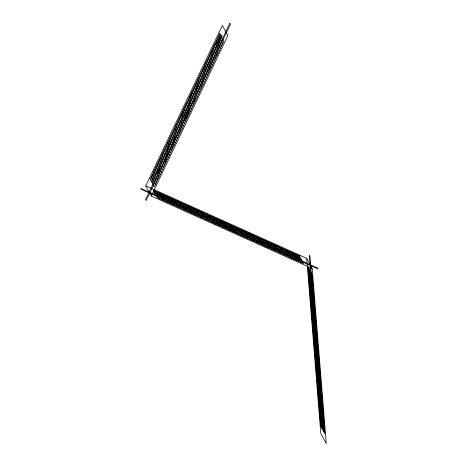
<?xml version="1.0" encoding="UTF-8"?>
<svg xmlns="http://www.w3.org/2000/svg" width="467" height="467" viewBox="0 0 467 467"><rect width="100%" height="100%" fill="white"/><g stroke="black" fill="none" stroke-linecap="round" stroke-linejoin="round"><path stroke-width="0.7" d="M145.727 185.825L222.374 25.457L227.878 35.632L151.232 196L312.201 268.513L326.305 443.65L320.806 433.469L306.696 258.333L145.727 185.825L151.232 196M180.7 116.697L183 111.882M189.976 97.288L192.276 92.472M150.707 180.11L220.284 34.535M151.536 181.645L221.119 36.07M166.882 150.59L171.564 140.795M188.23 105.933L190.396 101.397M218.042 43.559L220.208 39.024M198.282 85.298L195.982 90.108L196.998 91.987M212.216 56.139L214.516 51.329M152.09 182.673L221.667 37.097M157.204 173.806L159.504 168.99M164.419 161.465L176.935 135.284M212.117 217.167L216.951 219.344L217.949 221.183M231.603 225.94L236.436 228.118M153.818 191.137L299.942 256.961M154.647 192.673L300.771 258.496M157.385 194.278L161.938 196.333M219.992 222.479L224.545 224.534M259.541 240.295L269.366 244.726M174.483 202.123L169.649 199.946L170.665 201.82M203.746 215.305L208.574 217.482M155.202 193.7L301.326 259.524M287.199 253.803L292.027 255.98M252.764 239.273L279.044 251.112M218.574 35.936L222.724 43.618M217.412 38.364L221.568 46.046M219.192 45.562L219.747 46.577M216.25 40.787L220.406 48.469M215.094 43.215L219.245 50.897M213.933 45.643L218.089 53.326M212.771 48.066L216.927 55.748M211.615 50.494L215.766 58.177M210.454 52.917L214.61 60.605M209.292 55.345L213.448 63.027M208.136 57.774L212.287 65.456M206.974 60.196L211.131 67.884M205.819 62.625L209.969 70.307M204.657 65.053L208.807 72.735M203.495 67.476L207.652 75.158M306.696 258.333L312.201 268.513M202.339 69.904L206.49 77.586M308.156 269.669L312.312 277.351M201.178 72.332L205.334 80.015M308.372 272.319L312.522 280.002M310.141 277.264L310.508 279.593L309.808 272.763M311.326 279.71L311.874 280.731M308.582 274.97L312.738 282.652M200.016 74.755L204.172 82.437M296.954 254.842L301.11 262.524M308.798 277.62L312.948 285.302M309.008 280.27L313.164 287.952M294.519 253.744L298.67 261.427M198.86 77.183L203.011 84.866M309.224 282.92L313.375 290.602M295.261 257.953L295.815 258.975M292.085 252.647L296.236 260.329M309.434 285.57L313.591 293.253M197.699 79.606L201.855 87.294M309.65 288.221L313.806 295.903M289.645 251.55L293.801 259.232M309.86 290.871L314.017 298.553M196.537 82.034L200.693 89.717M287.211 250.452L291.367 258.134M310.076 293.521L314.233 301.203M310.292 296.166L314.443 303.854M284.777 249.355L288.933 257.037M195.381 84.463L199.532 92.145M310.502 298.816L314.659 306.504M282.342 248.257L286.493 255.939M310.718 301.466L314.869 309.148M194.219 86.885L198.376 94.573M310.929 304.116L315.085 311.798M279.908 247.16L284.059 254.842M311.145 306.766L315.295 314.449M193.058 89.314L197.214 96.996M277.468 246.062L281.624 253.744M311.355 309.417L315.511 317.099M311.571 312.067L315.727 319.749M275.034 244.965L279.19 252.647M191.902 91.742L196.052 99.424M311.781 314.717L315.937 322.399M272.6 243.867L276.756 251.55M311.997 317.367L316.153 325.05M190.74 94.165L194.897 101.847M312.213 320.018L316.363 327.7M314.98 325.155L313.964 323.281L314.39 328.534M270.165 242.77L274.316 250.452M312.423 322.668L316.579 330.35M189.579 96.593L193.735 104.275M267.731 241.672L271.882 249.355M312.639 325.318L316.789 333M312.849 327.962L317.005 335.65M265.291 240.575L269.447 248.263M188.423 99.022L192.573 106.704M313.065 330.613L317.216 338.301M262.857 239.478L267.013 247.166M313.275 333.263L317.432 340.945M187.261 101.444L191.417 109.126M314.869 338.452L313.877 336.608L313.45 331.348M313.491 335.913L317.648 343.595M260.423 238.386L264.579 246.068M313.707 338.563L317.858 346.245M186.1 103.872L190.256 111.555M257.988 237.289L262.139 244.971M313.917 341.214L318.074 348.896M314.133 343.864L318.284 351.546M255.554 236.191L259.705 243.873M184.944 106.295L189.094 113.983M314.344 346.514L318.5 354.196M253.114 235.094L257.27 242.776M314.56 349.164L318.71 356.846M183.782 108.723L187.938 116.406M314.77 351.814L318.926 359.497M250.68 233.996L254.836 241.678M314.986 354.465L319.136 362.147M182.62 111.152L186.777 118.834M248.246 232.899L252.402 240.581M315.196 357.115L319.352 364.797M315.412 359.765L319.568 367.447M245.811 231.801L249.962 239.483M181.465 113.574L185.615 121.262M315.628 362.41L319.778 370.097M243.377 230.704L247.528 238.386M315.838 365.06L319.994 372.742M180.303 116.003L184.459 123.685M316.054 367.71L320.204 375.392M240.937 229.606L245.093 237.289M316.264 370.36L320.42 378.042M179.141 118.431L183.297 126.113M238.503 228.509L242.659 236.191M316.48 373.01L320.631 380.693M316.69 375.661L320.847 383.343M236.068 227.411L240.225 235.094M177.985 120.854L182.136 128.536M316.906 378.311L321.062 385.993M233.634 226.314L237.785 233.996M317.116 380.961L321.273 388.643M176.824 123.282L180.98 130.964M317.332 383.611L321.489 391.293M231.2 225.217L235.35 232.899M317.548 386.262L321.699 393.944M175.662 125.711L179.818 133.393M228.76 224.119L232.916 231.807M317.758 388.912L321.915 396.594M317.974 391.562L322.125 399.244M226.326 223.022L230.482 230.71M174.506 128.133L178.657 135.815M318.185 394.206L322.341 401.894M223.891 221.93L228.048 229.612M318.401 396.857L322.551 404.545M173.345 130.562L177.501 138.244M318.611 399.507L322.767 407.189M221.457 220.833L225.608 228.515M318.827 402.157L322.983 409.839M172.183 132.984L176.339 140.672M219.023 219.735L223.173 227.417M319.037 404.807L323.193 412.489M319.253 407.457L323.409 415.14M216.583 218.638L220.739 226.32M171.027 135.412L175.178 143.095M319.469 410.108L323.619 417.79M214.149 217.54L218.305 225.222M319.679 412.758L323.835 420.44M169.865 137.841L174.022 145.523M319.895 415.408L324.045 423.09M211.714 216.443L215.871 224.125M320.105 418.058L324.261 425.741M168.71 140.263L172.86 147.951M209.28 215.345L213.431 223.028M320.321 420.709L324.472 428.391M320.531 423.359L324.688 431.041M206.846 214.248L210.996 221.93M167.548 142.692L171.698 150.374M204.406 213.15L208.562 220.833M166.386 145.12L170.543 152.802M201.972 212.053L206.128 219.735M165.23 147.543L169.381 155.225M199.537 210.956L203.694 218.638M197.103 209.858L201.254 217.54M164.069 149.971L168.225 157.653M194.669 208.761L198.819 216.443M162.907 152.4L167.063 160.082M192.229 207.663L196.385 215.351M161.751 154.822L165.902 162.504M189.795 206.566L193.951 214.254M187.36 205.474L191.517 213.156M160.59 157.251L164.746 164.933M184.926 204.377L189.077 212.059M159.428 159.673L163.584 167.361M182.492 203.279L186.642 210.961M180.052 202.182L184.208 209.864M158.272 162.102L162.423 169.784M177.618 201.084L181.774 208.767M157.11 164.53L161.267 172.212M175.183 199.987L179.34 207.669M155.949 166.952L160.105 174.64M172.749 198.889L176.9 206.572M170.315 197.792L174.465 205.474M154.793 169.381L158.943 177.063M167.875 196.695L172.031 204.377M153.631 171.809L157.788 179.491M156.206 177.343L156.76 178.359M165.441 195.597L169.597 203.279M152.47 174.232L156.626 181.914M163.006 194.5L167.163 202.182M160.572 193.402L164.723 201.084M151.314 176.66L155.464 184.342M162.989 198.37L163.538 199.391M158.138 192.305L162.288 199.987M155.698 191.207L159.854 198.889M324.069 432.15L309.919 256.471L309.37 255.455L323.514 431.129M319.492 377.64L321.792 406.232M321.868 414.573L322.294 419.827M309.884 270.609L322.685 429.593M310.975 286.183L311.401 291.437M315.295 340.881L315.698 345.831M318.763 383.909L319.621 394.603M309.329 269.582L322.131 428.566M308.494 268.046L321.302 427.031M315.161 352.55L315.581 357.804M219.729 33.507L150.152 179.089L154.308 186.771L223.886 41.195L219.729 33.507M217.505 41.925L216.659 43.694L216.875 44.091L217.721 42.322L217.505 41.925M221.755 35.416L220.909 37.185L221.125 37.582L221.971 35.807L221.755 35.416M218.165 43.139L217.318 44.914L217.529 45.305L218.375 43.536L218.165 43.139M188.125 109.844L184.529 117.363L185.452 119.067L189.047 111.543L188.125 109.844M209.035 66.466L208.189 68.24L208.405 68.631L209.251 66.863L209.035 66.466M229.811 23.35L145.593 199.549L146.142 200.571L230.359 24.372L229.811 23.35M194.085 99.541L193.519 101.193L194.085 99.541M299.388 255.934L153.264 190.11L157.42 197.798L303.544 263.622L299.388 255.934M162.674 195.685L160.893 194.885L162.884 196.082L162.674 195.685M155.622 193.356L153.841 192.556L155.832 193.747L155.622 193.356M163.327 196.899L161.553 196.099L163.543 197.296L163.327 196.899M235.216 230.651L227.668 227.248L228.585 228.953L236.139 232.35L235.216 230.651M185.825 208.533L184.051 207.733L186.041 208.93L185.825 208.533M317.554 268L140.695 188.329L141.244 189.345L318.109 269.015L317.554 268M218.293 223.798L216.857 223.15L218.293 223.798M309.627 269.231L309.417 268.84L309.784 271.164L309.627 269.231M312.096 274.707L307.94 267.019L320.747 426.003L324.904 433.691L312.096 274.707M309.697 276.441L309.481 276.05L309.849 278.379L309.697 276.441M313.304 302.955L313.088 302.558L313.456 304.887L313.304 302.955M316.498 338.82L316.626 340.385L316.498 338.82M317.747 351.645L316.824 349.941L317.484 358.16L318.406 359.859L317.747 351.645"/></g></svg>
